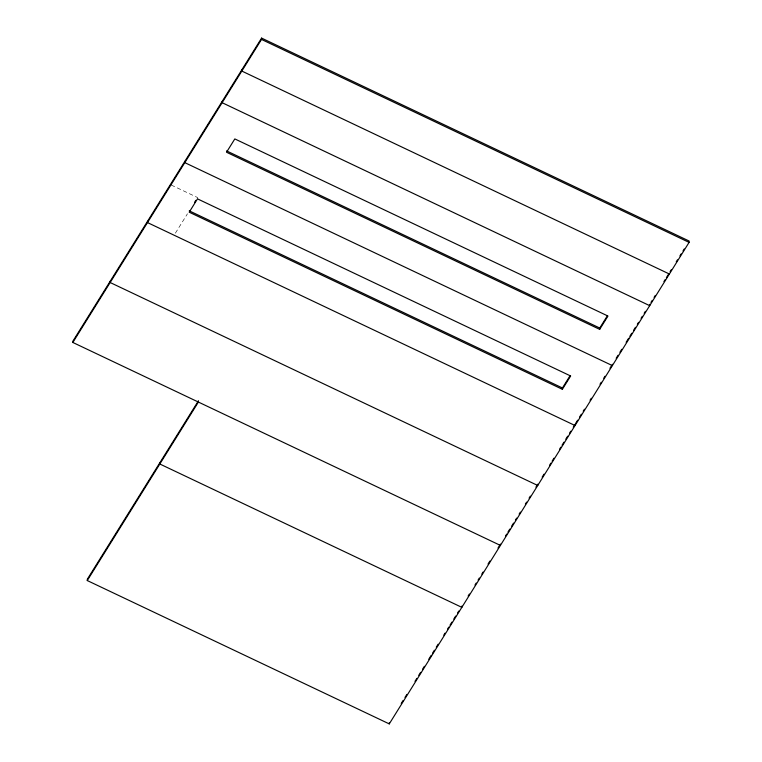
<?xml version="1.0" encoding="UTF-8"?>
<svg xmlns="http://www.w3.org/2000/svg" width="762" height="762" viewBox="0 0 762 762"><rect width="100%" height="100%" fill="white"/><g stroke="black" fill="none" stroke-linecap="round" stroke-linejoin="round"><path stroke-width="0.57" stroke-dasharray="3.81 2.86" d="M197.501 198.863L197.568 197.539L170.364 184.623M175.365 233.191L187.462 213.77"/><path stroke-width="1.14" d="M500.482 544.078L500.405 545.411L72.838 342.462L72.914 341.128L261.595 38.1L689.162 241.049L689.086 242.383L389.268 723.9L87.259 580.549L87.335 579.215L198.472 400.726M110.233 281.188L110.157 282.521L537.724 485.47L537.801 484.137M147.552 221.247L147.485 222.58L575.053 425.529L575.12 424.205M159.906 462.667L159.83 464.001L461.839 607.352L461.915 606.019M184.88 161.306L184.804 162.639L612.372 365.598L612.448 364.265M222.199 101.365L222.123 102.699L649.691 305.657L649.767 304.324M241.897 69.733L241.821 71.066L669.388 274.015M72.838 342.462L261.518 39.434L261.595 38.1M389.268 723.9L389.344 722.567M562.356 389.306L570.652 375.99L197.501 198.863L189.205 212.188L562.356 389.306L562.432 387.972L570.128 375.609M599.675 329.365L607.971 316.049L234.82 138.922L226.524 152.248L599.675 329.365L599.751 328.041L607.447 315.668M194.605 202.292L195.796 200.387M87.259 580.549L198.396 402.06M401.222 703.478L403.108 700.459M404.984 697.449L406.86 694.439M414.985 681.371L416.871 678.361M418.748 675.342L420.624 672.332M422.5 669.312L424.377 666.302M428.749 659.273L431.254 655.253M432.511 653.244L434.388 650.224M436.264 647.214L438.14 644.195M443.77 635.156L445.018 633.146M447.523 629.126L448.77 627.116M450.028 625.107L451.904 622.097M453.781 619.077L455.657 616.067M457.533 613.048L458.781 611.038M468.135 596.027L469.373 594.027M474.974 585.035L476.221 583.044M478.088 580.044L479.327 578.044M481.813 574.053L483.06 572.052M488.032 564.061L489.899 561.061M497.986 548.078L499.853 545.078M505.454 536.086L506.701 534.095M507.94 532.095L509.807 529.095M511.673 526.094L513.54 523.103M515.407 520.103L516.655 518.103M519.141 514.112L520.379 512.112M525.361 504.12L526.599 502.12M529.095 498.129L530.333 496.129M535.934 487.137L537.181 485.137M542.153 477.145L544.02 474.155M549.621 465.163L550.859 463.163M552.107 461.162L553.974 458.172M559.575 449.18L560.813 447.18M562.061 445.179L563.928 442.179M565.795 439.188L567.661 436.188M569.528 433.197L570.767 431.197M573.253 427.196L574.5 425.196M575.748 423.205L577.615 420.205M579.472 417.205L581.339 414.214M583.206 411.213L584.454 409.213M590.055 400.221L591.293 398.231M600.008 384.238L601.247 382.248M603.733 378.247L604.98 376.247M609.952 368.256L611.819 365.265M616.172 358.264L618.039 355.273M619.906 352.273L621.773 349.282M626.126 342.281L628.621 338.29M629.86 336.29L631.727 333.289M633.593 330.298L635.46 327.298M637.327 324.298L638.575 322.307M641.061 318.306L642.299 316.306M644.166 313.315L645.414 311.315M650.996 302.343L652.234 300.371M654.072 297.399L655.31 295.427M663.921 281.588L665.159 279.606M666.388 277.635L668.236 274.663M670.084 271.701L671.312 269.719M676.237 261.814L677.466 259.832M679.933 255.88L681.161 253.908M683.009 250.936L684.238 248.964M261.518 39.434L689.086 242.383M226.6 150.914L599.751 328.041M189.281 210.855L562.432 387.972"/></g></svg>
